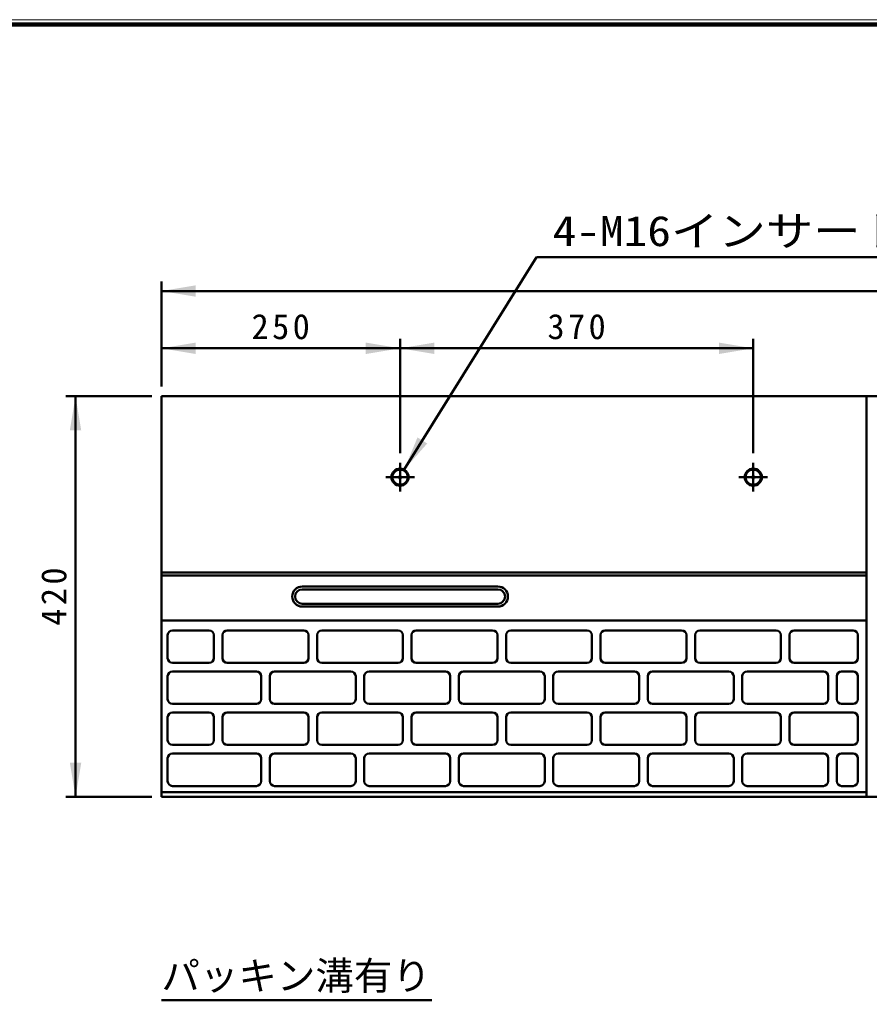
# Model space of a CAD drawing. Units: millimetres, scale not verified. Extents: x 100 to 4105, y 100 to 2870.
# Drawn here: x 1764 to 2654, y 1835 to 2870 of the extents above; entities that cross this region are included whole.
import ezdxf
from ezdxf.enums import TextEntityAlignment as Align

# ---------------------------------------------------------------- set-up
doc = ezdxf.new("R2010")
doc.units = ezdxf.units.MM
doc.header["$LTSCALE"] = 5
doc.header["$PDMODE"] = 32
doc.header["$PDSIZE"] = 2.5
doc.linetypes.add('USER3', pattern=[13.4, 10, -1.2, 1, -1.2])
doc.layers.add('V-nasSTD', color=7, linetype='Continuous', lineweight=50)
doc.styles.add('ＭＳ ゴシック', font='')
doc.styles.get('ＭＳ ゴシック').set_extended_font_data('MS Gothic')

msp = doc.modelspace()

# ---------------------------------------------------------------- hatches: boundary and pattern name
at = {"layer": 'V-nasSTD'}
for points in [[(1948.806, 2591.861), (1912.806, 2585.861), (1948.806, 2579.861)], [(1948.806, 2531.861), (1912.806, 2525.861), (1948.806, 2519.861)], [(2126.806, 2519.861), (2162.806, 2525.861), (2126.806, 2531.861)], [(2198.806, 2531.861), (2162.806, 2525.861), (2198.806, 2519.861)], [(2496.806, 2519.861), (2532.806, 2525.861), (2496.806, 2531.861)], [(1828.806, 2439.861), (1822.806, 2475.861), (1816.806, 2439.861)], [(2186.128, 2429.332), (2191.223, 2426.163), (2167.116, 2398.762), (2181.033, 2432.501)], [(1816.806, 2091.861), (1822.806, 2055.861), (1828.806, 2091.861)]]:
    msp.add_hatch(color=256, dxfattribs=at).paths.add_polyline_path(points)

# ---------------------------------------------------------------- linework, layer by layer
at = {"layer": 'V-nasSTD', "lineweight": 100}
msp.add_line((4100, 2865), (105, 2865), dxfattribs=at)
at = {"layer": 'V-nasSTD'}
for p, q in [((2167.116, 2398.762), (2305.577, 2621.402)), ((2305.577, 2621.402), (2685.577, 2621.402)), ((1912.806, 2485.861), (1912.806, 2595.861)), ((1912.806, 2585.861), (3912.806, 2585.861)), ((2162.806, 2415.861), (2162.806, 2535.861)), ((2532.806, 2415.861), (2532.806, 2535.861)), ((1912.806, 2525.861), (2162.806, 2525.861)), ((2162.806, 2525.861), (2532.806, 2525.861)), ((1902.806, 2475.861), (1812.806, 2475.861)), ((1822.806, 2055.861), (1822.806, 2475.861)), ((3912.806, 2475.861), (1912.806, 2475.861)), ((1912.806, 2475.861), (1912.806, 2055.861)), ((2651.306, 2055.861), (2651.306, 2475.861)), ((2657.306, 2475.861), (2651.306, 2475.861)), ((2651.306, 2475.861), (3174.306, 2475.861)), ((2651.306, 2290.861), (1912.806, 2290.861)), ((2651.306, 2287.861), (1912.806, 2287.861)), ((2265.306, 2276.361), (2060.306, 2276.361)), ((2265.306, 2273.361), (2060.306, 2273.361)), ((2265.306, 2258.361), (2060.306, 2258.361)), ((2265.306, 2255.361), (2060.306, 2255.361)), ((2651.306, 2240.861), (1912.806, 2240.861)), ((1962.806, 2230.361), (1924.306, 2230.361)), ((1981.806, 2230.361), (2061.806, 2230.361)), ((2080.806, 2230.361), (2160.806, 2230.361)), ((2179.806, 2230.361), (2259.806, 2230.361)), ((2278.806, 2230.361), (2358.806, 2230.361)), ((2377.806, 2230.361), (2457.806, 2230.361)), ((2476.806, 2230.361), (2556.806, 2230.361)), ((2575.806, 2230.361), (2637.306, 2230.361)), ((1919.306, 2225.361), (1919.306, 2201.361)), ((1967.806, 2201.361), (1967.806, 2225.361)), ((1976.806, 2225.361), (1976.806, 2201.361)), ((2066.806, 2201.361), (2066.806, 2225.361)), ((2075.806, 2225.361), (2075.806, 2201.361)), ((2165.806, 2225.361), (2165.806, 2201.361)), ((2174.806, 2225.361), (2174.806, 2201.361)), ((2264.806, 2201.361), (2264.806, 2225.361)), ((2273.806, 2225.361), (2273.806, 2201.361)), ((2363.806, 2201.361), (2363.806, 2225.361)), ((2372.806, 2201.361), (2372.806, 2225.361)), ((2462.806, 2201.361), (2462.806, 2225.361)), ((2471.806, 2225.361), (2471.806, 2201.361)), ((2561.806, 2201.361), (2561.806, 2225.361)), ((2570.806, 2225.361), (2570.806, 2201.361)), ((2642.306, 2201.361), (2642.306, 2225.361)), ((1924.306, 2196.361), (1962.806, 2196.361)), ((1981.806, 2196.361), (2061.806, 2196.361)), ((2160.806, 2196.361), (2080.806, 2196.361)), ((2179.806, 2196.361), (2259.806, 2196.361)), ((2278.806, 2196.361), (2358.806, 2196.361)), ((2377.806, 2196.361), (2457.806, 2196.361)), ((2476.806, 2196.361), (2556.806, 2196.361)), ((2575.806, 2196.361), (2637.306, 2196.361)), ((1924.306, 2187.361), (2012.306, 2187.361)), ((2111.306, 2187.361), (2031.306, 2187.361)), ((2130.306, 2187.361), (2210.306, 2187.361)), ((2309.306, 2187.361), (2229.306, 2187.361)), ((2328.306, 2187.361), (2408.306, 2187.361)), ((2427.306, 2187.361), (2507.306, 2187.361)), ((2526.306, 2187.361), (2606.306, 2187.361)), ((2625.306, 2187.361), (2637.306, 2187.361)), ((1919.306, 2158.361), (1919.306, 2182.361)), ((2017.306, 2158.361), (2017.306, 2182.361)), ((2026.306, 2158.361), (2026.306, 2182.361)), ((2116.306, 2158.361), (2116.306, 2182.361)), ((2125.306, 2158.361), (2125.306, 2182.361)), ((2215.306, 2158.361), (2215.306, 2182.361)), ((2224.306, 2158.361), (2224.306, 2182.361)), ((2314.306, 2158.361), (2314.306, 2182.361)), ((2323.306, 2158.361), (2323.306, 2182.361)), ((2413.306, 2182.361), (2413.306, 2158.361)), ((2422.306, 2158.361), (2422.306, 2182.361)), ((2512.306, 2158.361), (2512.306, 2182.361)), ((2521.306, 2158.361), (2521.306, 2182.361)), ((2611.306, 2158.361), (2611.306, 2182.361)), ((2620.306, 2158.361), (2620.306, 2182.361)), ((2642.306, 2158.361), (2642.306, 2182.361)), ((1924.306, 2153.361), (2012.306, 2153.361)), ((1962.806, 2144.361), (1924.306, 2144.361)), ((1981.806, 2144.361), (2061.806, 2144.361)), ((2031.306, 2153.361), (2111.306, 2153.361)), ((2080.806, 2144.361), (2160.806, 2144.361)), ((2130.306, 2153.361), (2210.306, 2153.361)), ((2179.806, 2144.361), (2259.806, 2144.361)), ((2229.306, 2153.361), (2309.306, 2153.361)), ((2278.806, 2144.361), (2358.806, 2144.361)), ((2408.306, 2153.361), (2328.306, 2153.361)), ((2377.806, 2144.361), (2457.806, 2144.361)), ((2427.306, 2153.361), (2507.306, 2153.361)), ((2476.806, 2144.361), (2556.806, 2144.361)), ((2526.306, 2153.361), (2606.306, 2153.361)), ((2575.806, 2144.361), (2637.306, 2144.361)), ((2625.306, 2153.361), (2637.306, 2153.361)), ((1919.306, 2139.361), (1919.306, 2115.361)), ((1967.806, 2115.361), (1967.806, 2139.361)), ((1976.806, 2139.361), (1976.806, 2115.361)), ((2066.806, 2115.361), (2066.806, 2139.361)), ((2075.806, 2139.361), (2075.806, 2115.361)), ((2165.806, 2139.361), (2165.806, 2115.361)), ((2174.806, 2139.361), (2174.806, 2115.361)), ((2264.806, 2115.361), (2264.806, 2139.361)), ((2273.806, 2139.361), (2273.806, 2115.361)), ((2363.806, 2115.361), (2363.806, 2139.361)), ((2372.806, 2115.361), (2372.806, 2139.361)), ((2462.806, 2115.361), (2462.806, 2139.361)), ((2471.806, 2139.361), (2471.806, 2115.361)), ((2561.806, 2115.361), (2561.806, 2139.361)), ((2570.806, 2139.361), (2570.806, 2115.361)), ((2642.306, 2115.361), (2642.306, 2139.361)), ((1924.306, 2110.361), (1962.806, 2110.361)), ((1981.806, 2110.361), (2061.806, 2110.361)), ((2160.806, 2110.361), (2080.806, 2110.361)), ((2179.806, 2110.361), (2259.806, 2110.361)), ((2278.806, 2110.361), (2358.806, 2110.361)), ((2377.806, 2110.361), (2457.806, 2110.361)), ((2476.806, 2110.361), (2556.806, 2110.361)), ((2575.806, 2110.361), (2637.306, 2110.361)), ((1919.306, 2072.361), (1919.306, 2096.361)), ((1924.306, 2101.361), (2012.306, 2101.361)), ((2017.306, 2072.361), (2017.306, 2096.361)), ((2026.306, 2072.361), (2026.306, 2096.361)), ((2111.306, 2101.361), (2031.306, 2101.361)), ((2116.306, 2072.361), (2116.306, 2096.361)), ((2125.306, 2072.361), (2125.306, 2096.361)), ((2130.306, 2101.361), (2210.306, 2101.361)), ((2215.306, 2072.361), (2215.306, 2096.361)), ((2224.306, 2072.361), (2224.306, 2096.361)), ((2309.306, 2101.361), (2229.306, 2101.361)), ((2314.306, 2072.361), (2314.306, 2096.361)), ((2323.306, 2072.361), (2323.306, 2096.361)), ((2328.306, 2101.361), (2408.306, 2101.361)), ((2413.306, 2096.361), (2413.306, 2072.361)), ((2422.306, 2072.361), (2422.306, 2096.361)), ((2427.306, 2101.361), (2507.306, 2101.361)), ((2512.306, 2072.361), (2512.306, 2096.361)), ((2521.306, 2072.361), (2521.306, 2096.361)), ((2526.306, 2101.361), (2606.306, 2101.361)), ((2611.306, 2072.361), (2611.306, 2096.361)), ((2620.306, 2072.361), (2620.306, 2096.361)), ((2625.306, 2101.361), (2637.306, 2101.361)), ((2642.306, 2072.361), (2642.306, 2096.361)), ((1912.806, 2060.861), (2651.306, 2060.861)), ((1924.306, 2067.361), (2012.306, 2067.361)), ((2031.306, 2067.361), (2111.306, 2067.361)), ((2130.306, 2067.361), (2210.306, 2067.361)), ((2229.306, 2067.361), (2309.306, 2067.361)), ((2408.306, 2067.361), (2328.306, 2067.361)), ((2427.306, 2067.361), (2507.306, 2067.361)), ((2526.306, 2067.361), (2606.306, 2067.361)), ((2625.306, 2067.361), (2637.306, 2067.361)), ((1902.806, 2055.861), (1812.806, 2055.861)), ((1912.806, 2055.861), (3912.806, 2055.861)), ((2657.306, 2055.861), (2651.306, 2055.861)), ((3174.306, 2055.861), (2651.306, 2055.861)), ((1912.806, 1843.073), (2196.013, 1843.073))]:
    msp.add_line(p, q, dxfattribs=at)
at = {"layer": 'V-nasSTD', "linetype": 'USER3'}
for p, q in [((2162.806, 2405.861), (2162.806, 2375.861)), ((2532.806, 2405.861), (2532.806, 2375.861)), ((2177.806, 2390.861), (2147.806, 2390.861)), ((2547.806, 2390.861), (2517.806, 2390.861))]:
    msp.add_line(p, q, dxfattribs=at)
at = {"layer": 'V-nasSTD', "lineweight": 13}
msp.add_lwpolyline([(100, 100), (100, 2870), (4105, 2870), (4105, 100)], close=True, dxfattribs=at)
at = {"layer": 'V-nasSTD'}
for centre, radius in [((2162.806, 2390.861), 9), ((2162.806, 2390.861), 8), ((2532.806, 2390.861), 9), ((2532.806, 2390.861), 8)]:
    msp.add_circle(centre, radius, dxfattribs=at)
for centre, radius, start, end in [((2060.306, 2265.861), 10.5, 90, 270), ((2060.306, 2265.861), 7.5, 90, 270), ((2265.306, 2265.861), 10.5, 270, 90), ((2265.306, 2265.861), 7.5, 270, 90), ((1924.306, 2225.361), 5, 90, 180), ((1962.806, 2225.361), 5, 0, 90), ((1981.806, 2225.361), 5, 90, 180), ((2061.806, 2225.361), 5, 0, 90), ((2080.806, 2225.361), 5, 90, 180), ((2160.806, 2225.361), 5, 0, 90), ((2179.806, 2225.361), 5, 90, 180), ((2259.806, 2225.361), 5, 0, 90), ((2278.806, 2225.361), 5, 90, 180), ((2358.806, 2225.361), 5, 0, 90), ((2377.806, 2225.361), 5, 90, 180), ((2457.806, 2225.361), 5, 0, 90), ((2476.806, 2225.361), 5, 90, 180), ((2556.806, 2225.361), 5, 0, 90), ((2575.806, 2225.361), 5, 90, 180), ((2637.306, 2225.361), 5, 0, 90), ((1924.306, 2201.361), 5, 180, 270), ((1962.806, 2201.361), 5, 270, 0), ((1981.806, 2201.361), 5, 180, 270), ((2061.806, 2201.361), 5, 270, 0), ((2080.806, 2201.361), 5, 180, 270), ((2160.806, 2201.361), 5, 270, 0), ((2179.806, 2201.361), 5, 180, 270), ((2259.806, 2201.361), 5, 270, 0), ((2278.806, 2201.361), 5, 180, 270), ((2358.806, 2201.361), 5, 270, 0), ((2377.806, 2201.361), 5, 180, 270), ((2457.806, 2201.361), 5, 270, 0), ((2476.806, 2201.361), 5, 180, 270), ((2556.806, 2201.361), 5, 270, 0), ((2575.806, 2201.361), 5, 180, 270), ((2637.306, 2201.361), 5, 270, 0), ((1924.306, 2182.361), 5, 90, 180), ((2012.306, 2182.361), 5, 0, 90), ((2031.306, 2182.361), 5, 90, 180), ((2111.306, 2182.361), 5, 0, 90), ((2130.306, 2182.361), 5, 90, 180), ((2210.306, 2182.361), 5, 0, 90), ((2229.306, 2182.361), 5, 90, 180), ((2309.306, 2182.361), 5, 0, 90), ((2328.306, 2182.361), 5, 90, 180), ((2408.306, 2182.361), 5, 0, 90), ((2427.306, 2182.361), 5, 90, 180), ((2507.306, 2182.361), 5, 0, 90), ((2526.306, 2182.361), 5, 90, 180), ((2606.306, 2182.361), 5, 0, 90), ((2625.306, 2182.361), 5, 90, 180), ((2637.306, 2182.361), 5, 0, 90), ((1924.306, 2158.361), 5, 180, 270), ((2012.306, 2158.361), 5, 270, 0), ((2031.306, 2158.361), 5, 180, 270), ((2111.306, 2158.361), 5, 270, 0), ((2130.306, 2158.361), 5, 180, 270), ((2210.306, 2158.361), 5, 270, 0), ((2229.306, 2158.361), 5, 180, 270), ((2309.306, 2158.361), 5, 270, 0), ((2328.306, 2158.361), 5, 180, 270), ((2408.306, 2158.361), 5, 270, 0), ((2427.306, 2158.361), 5, 180, 270), ((2507.306, 2158.361), 5, 270, 0), ((2526.306, 2158.361), 5, 180, 270), ((2606.306, 2158.361), 5, 270, 0), ((2625.306, 2158.361), 5, 180, 270), ((2637.306, 2158.361), 5, 270, 0), ((1924.306, 2139.361), 5, 90, 180), ((1962.806, 2139.361), 5, 0, 90), ((1981.806, 2139.361), 5, 90, 180), ((2061.806, 2139.361), 5, 0, 90), ((2080.806, 2139.361), 5, 90, 180), ((2160.806, 2139.361), 5, 0, 90), ((2179.806, 2139.361), 5, 90, 180), ((2259.806, 2139.361), 5, 0, 90), ((2278.806, 2139.361), 5, 90, 180), ((2358.806, 2139.361), 5, 0, 90), ((2377.806, 2139.361), 5, 90, 180), ((2457.806, 2139.361), 5, 0, 90), ((2476.806, 2139.361), 5, 90, 180), ((2556.806, 2139.361), 5, 0, 90), ((2575.806, 2139.361), 5, 90, 180), ((2637.306, 2139.361), 5, 0, 90), ((1924.306, 2115.361), 5, 180, 270), ((1962.806, 2115.361), 5, 270, 0), ((1981.806, 2115.361), 5, 180, 270), ((2061.806, 2115.361), 5, 270, 0), ((2080.806, 2115.361), 5, 180, 270), ((2160.806, 2115.361), 5, 270, 0), ((2179.806, 2115.361), 5, 180, 270), ((2259.806, 2115.361), 5, 270, 0), ((2278.806, 2115.361), 5, 180, 270), ((2358.806, 2115.361), 5, 270, 0), ((2377.806, 2115.361), 5, 180, 270), ((2457.806, 2115.361), 5, 270, 0), ((2476.806, 2115.361), 5, 180, 270), ((2556.806, 2115.361), 5, 270, 0), ((2575.806, 2115.361), 5, 180, 270), ((2637.306, 2115.361), 5, 270, 0), ((1924.306, 2096.361), 5, 90, 180), ((2012.306, 2096.361), 5, 0, 90), ((2031.306, 2096.361), 5, 90, 180), ((2111.306, 2096.361), 5, 0, 90), ((2130.306, 2096.361), 5, 90, 180), ((2210.306, 2096.361), 5, 0, 90), ((2229.306, 2096.361), 5, 90, 180), ((2309.306, 2096.361), 5, 0, 90), ((2328.306, 2096.361), 5, 90, 180), ((2408.306, 2096.361), 5, 0, 90), ((2427.306, 2096.361), 5, 90, 180), ((2507.306, 2096.361), 5, 0, 90), ((2526.306, 2096.361), 5, 90, 180), ((2606.306, 2096.361), 5, 0, 90), ((2625.306, 2096.361), 5, 90, 180), ((2637.306, 2096.361), 5, 0, 90), ((1924.306, 2072.361), 5, 180, 270), ((2012.306, 2072.361), 5, 270, 0), ((2031.306, 2072.361), 5, 180, 270), ((2111.306, 2072.361), 5, 270, 0), ((2130.306, 2072.361), 5, 180, 270), ((2210.306, 2072.361), 5, 270, 0), ((2229.306, 2072.361), 5, 180, 270), ((2309.306, 2072.361), 5, 270, 0), ((2328.306, 2072.361), 5, 180, 270), ((2408.306, 2072.361), 5, 270, 0), ((2427.306, 2072.361), 5, 180, 270), ((2507.306, 2072.361), 5, 270, 0), ((2526.306, 2072.361), 5, 180, 270), ((2606.306, 2072.361), 5, 270, 0), ((2625.306, 2072.361), 5, 180, 270), ((2637.306, 2072.361), 5, 270, 0)]:
    msp.add_arc(centre, radius, start, end, dxfattribs=at)
for p in [(2162.806, 2390.861), (2532.806, 2390.861)]:
    msp.add_point(p, dxfattribs=at)

# ---------------------------------------------------------------- texts
at = {"layer": 'V-nasSTD', "style": 'ＭＳ ゴシック', "width": 1.15}
msp.add_text('4-M16インサート', height=31.67, dxfattribs=at).set_placement((2322.697, 2664.602), align=Align.TOP_LEFT)
at = {"layer": 'V-nasSTD', "style": 'ＭＳ ゴシック'}
msp.add_text('パッキン溝有り', height=29.56, dxfattribs=at).set_placement((1912.806, 1883.393), align=Align.TOP_LEFT)
at = {"layer": 'V-nasSTD', "char_height": 26.39, "attachment_point": 1, "style": 'ＭＳ ゴシック'}
for s, insert in [('\\T1.2;250', (2007.206, 2561.861)), ('\\T1.2;370', (2317.206, 2561.861))]:
    msp.add_mtext(s, dxfattribs=dict(at, insert=insert))
at = {"layer": 'V-nasSTD', "insert": (1786.806, 2235.261), "char_height": 26.39, "attachment_point": 1, "rotation": 90, "style": 'ＭＳ ゴシック'}
msp.add_mtext('\\T1.2;420', dxfattribs=at)

doc.saveas('drawing.dxf')
